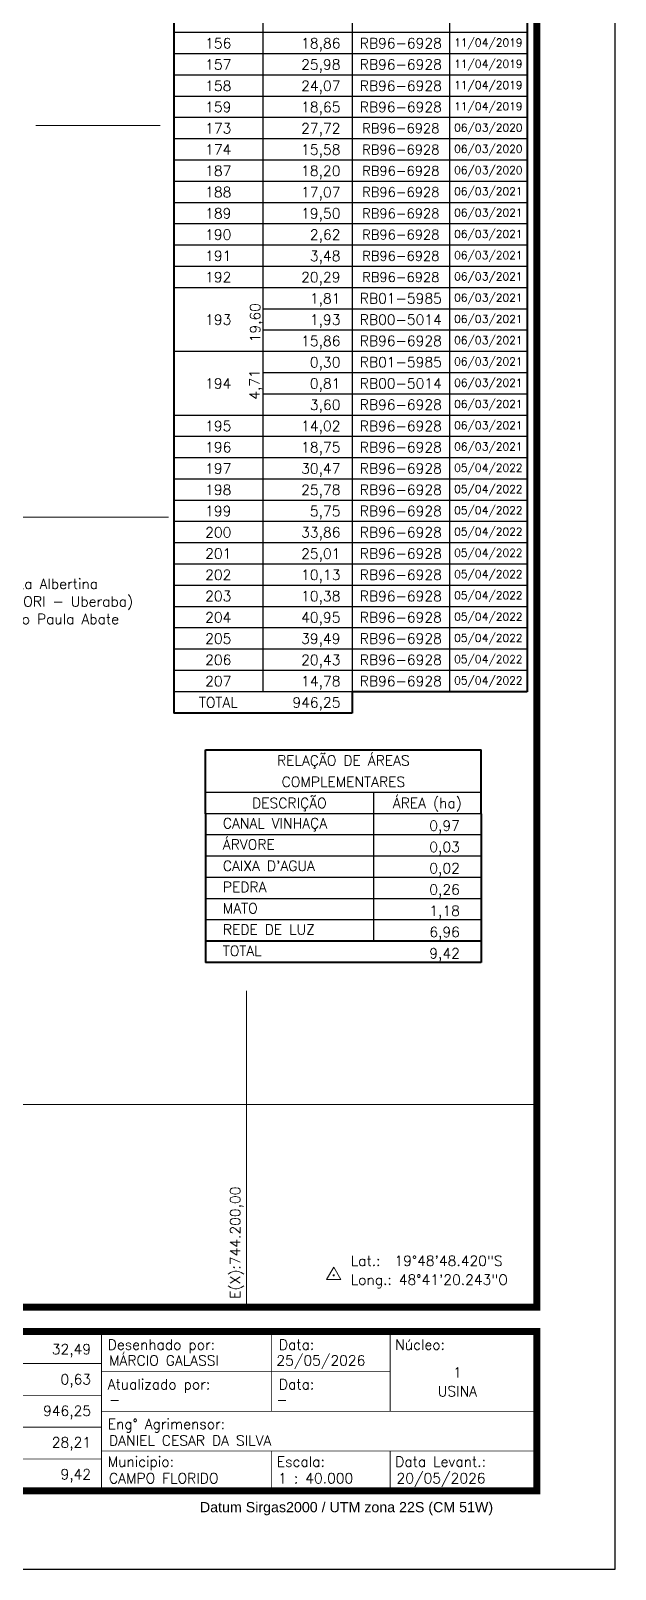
# Model space of a CAD drawing. Extents: x 737683 to 746083, y 7801653 to 7813533.
# Drawn here: x 743097 to 746083, y 7801653 to 7809508 of the extents above; entities that cross this region are included whole.
import ezdxf
from ezdxf.enums import TextEntityAlignment as Align

# ---------------------------------------------------------------- set-up
doc = ezdxf.new("R2010")
doc.units = 0
doc.header["$MEASUREMENT"] = 0
doc.linetypes.add('CONTINUO', pattern=[0])
doc.linetypes.add('LIN0', pattern=[0])
doc.layers.add('MALHA', color=253, linetype='Continuous', lineweight=9)
for name, color, linetype in [('MARGEM', 7, 'CONTINUO'), ('QUADRO_DE_AREAS_CANA_ANTIGA', 7, 'Continuous'), ('QUADRO_DE_AREAS_COMPLEMENTARES', 7, 'Continuous'), ('TEXTO', 7, 'Continuous'), ('TEXTO CONFRONTANTES', 7, 'Continuous')]:
    doc.layers.add(name, color=color, linetype=linetype)
doc.styles.add('marcelo', font='arial.ttf')
doc.styles.add('SIMPLEX', font='simplex', dxfattribs={"height": 0.2})

msp = doc.modelspace()

# ---------------------------------------------------------------- linework, layer by layer
at = {"layer": 'MALHA'}
for points in [[(743757.6, 7809025), (743122.8, 7809025)], [(743800.3, 7807025), (742459.7, 7807025)], [(744200, 7804606.9), (744200, 7802990.6)], [(745682.6, 7804025), (738082.6, 7804025)]]:
    msp.add_lwpolyline(points, dxfattribs=at)
at = {"layer": 'MARGEM', "color": 174, "linetype": 'LIN0', "flags": 128}
msp.add_lwpolyline([(746082.6, 7801653.1), (746082.6, 7813533.1), (737682.6, 7813533.1), (737682.6, 7801653.1)], close=True, dxfattribs=at)
at = {"layer": 'MARGEM', "color": 174, "linetype": 'LIN0', "const_width": 36.3, "flags": 128}
for points in [[(745682.6, 7802990.6), (745682.6, 7813133.1), (738082.6, 7813133.1), (738082.6, 7802990.6)], [(738082.6, 7802866.3), (745682.6, 7802866.3), (745682.6, 7802053.1), (738082.6, 7802053.1)]]:
    msp.add_lwpolyline(points, close=True, dxfattribs=at)
at = {"layer": 'MARGEM', "color": 174, "linetype": 'LIN0', "const_width": 4.04, "flags": 128}
for points in [[(743458.8, 7802866.3), (743458.8, 7802063)], [(744326.5, 7802459.7), (744326.5, 7802866.3)], [(744933.4, 7802459.7), (744933.4, 7802866.3)], [(741872.2, 7802703.6), (743458.8, 7802703.6)], [(743458.8, 7802663), (744933.4, 7802663)], [(741872.2, 7802541), (743458.8, 7802541)], [(743458.8, 7802459.7), (745683.2, 7802459.7)], [(741872.2, 7802378.3), (743458.8, 7802378.3)], [(741872.2, 7802215.7), (743458.8, 7802215.7)], [(743458.8, 7802256.4), (745682.9, 7802256.4)], [(744326.5, 7802256.4), (744326.5, 7802054.9)], [(744933.4, 7802256.4), (744933.4, 7802054.9)]]:
    msp.add_lwpolyline(points, dxfattribs=at)
at = {"layer": 'QUADRO_DE_AREAS_CANA_ANTIGA', "color": 174, "linetype": 'ByBlock', "lineweight": 40}
for p, q in [((743827.5, 7810801.4), (743827.5, 7806024.6)), ((745633, 7810810.6), (745633, 7807327.3)), ((745633, 7807327.3), (745633, 7806133.1)), ((744738.3, 7806133.1), (744738.3, 7806024.6)), ((745633, 7806133.1), (744738.3, 7806133.1)), ((744738.3, 7806024.6), (743827.5, 7806024.6))]:
    msp.add_line(p, q, dxfattribs=at)
at = {"layer": 'QUADRO_DE_AREAS_CANA_ANTIGA', "linetype": 'Continuous'}
for p, q in [((744282.9, 7810801.4), (744282.9, 7807327.3)), ((744738.3, 7810801.4), (744738.3, 7807327.3)), ((745236.5, 7810801.4), (745236.5, 7807327.3)), ((745633, 7809498.6), (743827.5, 7809498.6)), ((745633, 7809390.1), (743827.5, 7809390.1)), ((745633, 7809281.5), (743827.5, 7809281.5)), ((745633, 7809172.9), (743827.5, 7809172.9)), ((745633, 7809064.4), (743827.5, 7809064.4)), ((745633, 7808955.8), (743827.5, 7808955.8)), ((745633, 7808847.2), (743827.5, 7808847.2)), ((745633, 7808738.7), (743827.5, 7808738.7)), ((745633, 7808630.1), (743827.5, 7808630.1)), ((745633, 7808521.5), (743827.5, 7808521.5)), ((745633, 7808413), (743827.5, 7808413)), ((745633, 7808304.4), (743827.5, 7808304.4)), ((745633, 7808195.9), (743827.5, 7808195.9)), ((745633, 7808087.3), (744282.9, 7808087.3)), ((745633, 7807978.7), (744282.9, 7807978.7)), ((745633, 7807870.2), (743827.5, 7807870.2)), ((745633, 7807761.6), (744282.9, 7807761.6)), ((745633, 7807653), (744282.9, 7807653)), ((745633, 7807544.5), (743827.5, 7807544.5)), ((745633, 7807435.9), (743827.5, 7807435.9)), ((745633, 7807327.3), (743827.5, 7807327.3)), ((744282.9, 7807327.3), (744282.9, 7806133.1)), ((744738.3, 7807327.3), (744738.3, 7806133.1)), ((745236.5, 7807327.3), (745236.5, 7806133.1)), ((745633, 7807218.8), (743827.5, 7807218.8)), ((745633, 7807110.2), (743827.5, 7807110.2)), ((745633, 7807001.7), (743827.5, 7807001.7)), ((745633, 7806893.1), (743827.5, 7806893.1)), ((745633, 7806784.5), (743827.5, 7806784.5)), ((745633, 7806676), (743827.5, 7806676)), ((745633, 7806567.4), (743827.5, 7806567.4)), ((745633, 7806458.8), (743827.5, 7806458.8)), ((745633, 7806350.3), (743827.5, 7806350.3)), ((745633, 7806241.7), (743827.5, 7806241.7))]:
    msp.add_line(p, q, dxfattribs=at)
msp.add_lwpolyline([(744738.3, 7806133.1), (743827.5, 7806133.1)], dxfattribs=at)
at = {"layer": 'QUADRO_DE_AREAS_COMPLEMENTARES', "color": 174, "linetype": 'ByBlock', "lineweight": 40}
for p, q in [((743989.6, 7805510.7), (743989.6, 7805836.4)), ((743989.6, 7805836.4), (745398.6, 7805836.4)), ((745398.6, 7805510.7), (745398.6, 7805836.4)), ((743989.6, 7805510.7), (743989.6, 7804750.8)), ((745398.6, 7805510.7), (745398.6, 7804750.8)), ((745398.6, 7804859.3), (743989.6, 7804859.3)), ((745398.6, 7804859.3), (745398.6, 7804750.8)), ((745398.6, 7804750.8), (743989.6, 7804750.8))]:
    msp.add_line(p, q, dxfattribs=at)
at = {"layer": 'QUADRO_DE_AREAS_COMPLEMENTARES', "linetype": 'Continuous'}
for p, q in [((745398.6, 7805619.3), (743989.6, 7805619.3)), ((744847.2, 7805619.3), (744847.2, 7804859.3)), ((745398.6, 7805510.7), (743989.6, 7805510.7)), ((745398.6, 7805402.1), (743989.6, 7805402.1)), ((745398.6, 7805293.6), (743989.6, 7805293.6)), ((745398.6, 7805185), (743989.6, 7805185)), ((745398.6, 7805076.4), (743989.6, 7805076.4)), ((745398.6, 7804967.9), (743989.6, 7804967.9)), ((745398.6, 7804859.3), (743989.6, 7804859.3))]:
    msp.add_line(p, q, dxfattribs=at)
at = {"layer": 'TEXTO', "color": 7, "lineweight": 9, "flags": 128}
msp.add_lwpolyline([(744608.6, 7803133), (744680.9, 7803133), (744644.8, 7803195.7)], close=True, dxfattribs=at)
at = {"layer": 'TEXTO', "color": 7, "lineweight": 9, "const_width": 5.65, "flags": 128}
msp.add_lwpolyline([(744641.9, 7803153.9, -1), (744647.6, 7803153.9, -1)], format="xyb", close=True, dxfattribs=at)

# ---------------------------------------------------------------- texts
at = {"layer": 'MALHA', "style": 'SIMPLEX'}
msp.add_text('E(X):744.200,00', height=52, rotation=90, dxfattribs=at).set_placement((744183.3, 7803034), align=Align.BOTTOM_LEFT)
at = {"layer": 'MARGEM', "color": 7, "linetype": 'Continuous', "style": 'SIMPLEX'}
for s, p in [('32,49', (743405.5, 7802802.8)), ('0,63', (743405.5, 7802648.8)), ('946,25', (743405.5, 7802487.7)), ('28,21', (743405.5, 7802326.5)), ('9,42', (743405.5, 7802163.9))]:
    msp.add_text(s, height=52, dxfattribs=at).set_placement(p, align=Align.TOP_RIGHT)
at = {"layer": 'MARGEM', "color": 7, "linetype": 'Continuous', "lineweight": 9}
for s, style, p in [('Desenhado por:', 'SIMPLEX', (743490.3, 7802825.8)), ('Data:', 'SIMPLEX', (744364.8, 7802825.8)), ('Núcleo:', 'SIMPLEX', (744958.8, 7802825.8)), ('Atualizado por:', 'SIMPLEX', (743490.3, 7802623.3)), ('Data:', 'SIMPLEX', (744364.8, 7802623.3)), ('Eng° Agrimensor:', 'SIMPLEX', (743490.3, 7802420.9)), ('Municipio:', 'SIMPLEX', (743490.3, 7802228.4)), ('Escala:', 'SIMPLEX', (744354.4, 7802228.4)), ('Data Levant.:', 'SIMPLEX', (744958.8, 7802228.4)), ('Datum Sirgas2000 / UTM zona 22S (CM 51W)', 'marcelo', (743961.3, 7801996.1))]:
    msp.add_text(s, height=52, dxfattribs=dict(at, style=style)).set_placement(p, align=Align.TOP_LEFT)
at = {"layer": 'MARGEM', "color": 7, "linetype": 'Continuous', "style": 'SIMPLEX'}
for s, p in [('MÁRCIO GALASSI', (743497.1, 7802744.9)), ('25/05/2026', (744351.8, 7802744.9)), ('-', (743497.1, 7802543.5)), ('-', (744351.8, 7802543.5)), ('DANIEL CESAR DA SILVA', (743497.1, 7802336.1)), ('CAMPO FLORIDO', (743497.1, 7802143.5)), ('1 : 40.000', (744361.2, 7802143.5))]:
    msp.add_text(s, height=52, dxfattribs=at).set_placement(p, align=Align.TOP_LEFT)
for s, p in [('1', (745276.6, 7802657.7)), ('USINA', (745276.6, 7802561.7))]:
    msp.add_text(s, height=52, dxfattribs=at).set_placement(p, align=Align.MIDDLE_CENTER)
at = {"layer": 'MARGEM', "linetype": 'Continuous', "style": 'SIMPLEX'}
msp.add_text('20/05/2026', height=52, dxfattribs=at).set_placement((744965.6, 7802143.5), align=Align.TOP_LEFT)
at = {"layer": 'QUADRO_DE_AREAS_CANA_ANTIGA', "linetype": 'Continuous', "style": 'SIMPLEX'}
for s, height, p in [('156', 52, (744055.2, 7809444.3)), ('RB96-6928', 52, (744987.4, 7809444.3)), ('11/04/2019', 40, (745434.7, 7809447.9)), ('157', 52, (744055.2, 7809335.8)), ('RB96-6928', 52, (744987.4, 7809335.8)), ('11/04/2019', 40, (745434.7, 7809339.3)), ('158', 52, (744055.2, 7809227.2)), ('RB96-6928', 52, (744987.4, 7809227.2)), ('11/04/2019', 40, (745434.7, 7809230.7)), ('159', 52, (744055.2, 7809118.7)), ('RB96-6928', 52, (744987.4, 7809118.7)), ('11/04/2019', 40, (745434.7, 7809122.2)), ('173', 52, (744055.2, 7809010.1)), ('06/03/2020', 40, (745434.7, 7809013.6)), ('RB96-6928', 49, (744987.4, 7809010.1)), ('174', 52, (744055.2, 7808901.5)), ('RB96-6928', 49, (744987.4, 7808901.5)), ('06/03/2020', 40, (745434.7, 7808905)), ('187', 52, (744055.2, 7808793)), ('RB96-6928', 49, (744987.4, 7808793)), ('06/03/2020', 40, (745434.7, 7808796.5)), ('188', 52, (744055.2, 7808684.4)), ('RB96-6928', 49, (744987.4, 7808684.4)), ('06/03/2021', 40, (745434.7, 7808687.9)), ('189', 52, (744055.2, 7808575.8)), ('RB96-6928', 49, (744987.4, 7808575.8)), ('06/03/2021', 40, (745434.7, 7808579.4)), ('190', 52, (744055.2, 7808467.3)), ('RB96-6928', 49, (744987.4, 7808467.3)), ('06/03/2021', 40, (745434.7, 7808470.8)), ('191', 52, (744055.2, 7808358.7)), ('RB96-6928', 49, (744987.4, 7808358.7)), ('06/03/2021', 40, (745434.7, 7808362.2)), ('192', 52, (744055.2, 7808250.1)), ('RB96-6928', 49, (744987.4, 7808250.1)), ('06/03/2021', 40, (745434.7, 7808253.7)), ('06/03/2021', 40, (745434.7, 7808145.1)), ('RB01-5985', 52, (744987.4, 7808141.6)), ('193', 52, (744055.2, 7808033)), ('RB00-5014', 52, (744987.4, 7808033)), ('06/03/2021', 40, (745434.7, 7808036.5)), ('RB96-6928', 52, (744987.4, 7807924.4)), ('06/03/2021', 40, (745434.7, 7807928)), ('RB01-5985', 52, (744987.4, 7807815.9)), ('06/03/2021', 40, (745434.7, 7807819.4)), ('194', 52, (744055.2, 7807707.3)), ('RB00-5014', 52, (744987.4, 7807707.3)), ('06/03/2021', 40, (745434.7, 7807710.8)), ('RB96-6928', 52, (744987.4, 7807598.8)), ('06/03/2021', 40, (745434.7, 7807602.3)), ('195', 52, (744055.2, 7807490.2)), ('RB96-6928', 52, (744987.4, 7807490.2)), ('06/03/2021', 40, (745434.7, 7807493.7)), ('196', 52, (744055.2, 7807381.6)), ('RB96-6928', 52, (744987.4, 7807381.6)), ('06/03/2021', 40, (745434.7, 7807385.1)), ('197', 52, (744055.2, 7807273.1)), ('RB96-6928', 52, (744987.4, 7807273.1)), ('05/04/2022', 40, (745434.7, 7807276.6)), ('198', 52, (744055.2, 7807164.5)), ('RB96-6928', 52, (744987.4, 7807164.5)), ('05/04/2022', 40, (745434.7, 7807168)), ('199', 52, (744055.2, 7807055.9)), ('RB96-6928', 52, (744987.4, 7807055.9)), ('05/04/2022', 40, (745434.7, 7807059.5)), ('200', 52, (744055.2, 7806947.4)), ('RB96-6928', 52, (744987.4, 7806947.4)), ('05/04/2022', 40, (745434.7, 7806950.9)), ('201', 52, (744055.2, 7806838.8)), ('RB96-6928', 52, (744987.4, 7806838.8)), ('05/04/2022', 40, (745434.7, 7806842.3)), ('05/04/2022', 40, (745434.7, 7806733.8)), ('202', 52, (744055.2, 7806730.2)), ('RB96-6928', 52, (744987.4, 7806730.2)), ('203', 52, (744055.2, 7806621.7)), ('RB96-6928', 52, (744987.4, 7806621.7)), ('05/04/2022', 40, (745434.7, 7806625.2)), ('204', 52, (744055.2, 7806513.1)), ('RB96-6928', 52, (744987.4, 7806513.1)), ('05/04/2022', 40, (745434.7, 7806516.6)), ('205', 52, (744055.2, 7806404.6)), ('RB96-6928', 52, (744987.4, 7806404.6)), ('05/04/2022', 40, (745434.7, 7806408.1)), ('206', 52, (744055.2, 7806296)), ('RB96-6928', 52, (744987.4, 7806296)), ('05/04/2022', 40, (745434.7, 7806299.5)), ('207', 52, (744055.2, 7806187.4)), ('RB96-6928', 52, (744987.4, 7806187.4)), ('05/04/2022', 40, (745434.7, 7806190.9)), ('TOTAL', 52, (744055.2, 7806078.9))]:
    msp.add_text(s, height=height, dxfattribs=at).set_placement(p, align=Align.MIDDLE_CENTER)
for s, p in [('18,86', (744679.1, 7809418.1)), ('25,98', (744679.1, 7809309.5)), ('24,07', (744679.1, 7809200.9)), ('18,65', (744679.1, 7809092.4)), ('27,72', (744679.1, 7808983.8)), ('15,58', (744679.1, 7808875.2)), ('18,20', (744679.1, 7808766.7)), ('17,07', (744679.1, 7808658.1)), ('19,50', (744679.1, 7808549.6)), ('2,62', (744679.1, 7808441)), ('3,48', (744679.1, 7808332.4)), ('20,29', (744679.1, 7808223.9)), ('1,81', (744679.1, 7808115.3)), ('1,93', (744679.1, 7808006.7)), ('15,86', (744679.1, 7807898.2)), ('0,30', (744679.1, 7807789.6)), ('0,81', (744679.1, 7807681)), ('3,60', (744679.1, 7807572.5)), ('14,02', (744679.1, 7807463.9)), ('18,75', (744679.1, 7807355.4)), ('30,47', (744679.1, 7807246.8)), ('25,78', (744679.1, 7807138.2)), ('5,75', (744679.1, 7807029.7)), ('33,86', (744679.1, 7806921.1)), ('25,01', (744679.1, 7806812.5)), ('10,13', (744679.1, 7806704)), ('10,38', (744679.1, 7806595.4)), ('40,95', (744679.1, 7806486.8)), ('39,49', (744679.1, 7806378.3)), ('20,43', (744679.1, 7806269.7)), ('14,78', (744679.1, 7806161.1)), ('946,25', (744679.1, 7806052.6))]:
    msp.add_text(s, height=52, dxfattribs=at).set_placement(p, align=Align.RIGHT)
for s, p in [('19,60', (744269.2, 7808117.9)), ('4,71', (744266.1, 7807779.9))]:
    msp.add_text(s, height=52, rotation=90, dxfattribs=at).set_placement(p, align=Align.RIGHT)
at = {"layer": 'QUADRO_DE_AREAS_COMPLEMENTARES', "linetype": 'Continuous', "style": 'SIMPLEX'}
for s, p in [('RELAÇÃO DE ÁREAS', (744694.1, 7805782.1)), ('COMPLEMENTARES', (744694.1, 7805673.5)), ('DESCRIÇÃO', (744418.4, 7805565)), ('ÁREA (ha)', (745122.9, 7805565))]:
    msp.add_text(s, height=52, dxfattribs=at).set_placement(p, align=Align.MIDDLE_CENTER)
for s, p in [('CANAL VINHAÇA', (744078.4, 7805461.8)), ('ÁRVORE', (744078.4, 7805353.2)), ("CAIXA D'AGUA", (744078.4, 7805244.7)), ('PEDRA', (744078.4, 7805136.1)), ('MATO', (744078.4, 7805027.6)), ('REDE DE LUZ', (744078.4, 7804919)), ('TOTAL', (744078.4, 7804810.4))]:
    msp.add_text(s, height=52, dxfattribs=at).set_placement(p, align=Align.MIDDLE_LEFT)
for s, p in [('0,97', (745289, 7805423.2)), ('0,03', (745289, 7805314.6)), ('0,02', (745289, 7805206.1)), ('0,26', (745289, 7805097.5)), ('1,18', (745289, 7804988.9)), ('6,96', (745289, 7804880.4)), ('9,42', (745289, 7804771.8))]:
    msp.add_text(s, height=52, dxfattribs=at).set_placement(p, align=Align.RIGHT)
at = {"layer": 'TEXTO', "linetype": 'ByBlock', "style": 'SIMPLEX'}
for s, p in [('Lat.:  19°48\'48.420"S', (744732, 7803201.8, 2627.1)), ('Long.: 48°41\'20.243"O', (744732, 7803105.3, 2627.1))]:
    msp.add_text(s, height=52, dxfattribs=at).set_placement(p)
at = {"layer": 'TEXTO CONFRONTANTES', "linetype": 'Continuous', "style": 'SIMPLEX'}
for s, p in [('Fazenda Santa Albertina', (743013.2, 7806684.4)), ('MATR: 94.062 (2° ORI - Uberaba)', (743013.2, 7806594.4)), ('Espólio de Antônio Paula Abate ', (743013.2, 7806504.4))]:
    msp.add_text(s, height=52, dxfattribs=at).set_placement(p, align=Align.MIDDLE_CENTER)

doc.saveas('drawing.dxf')
